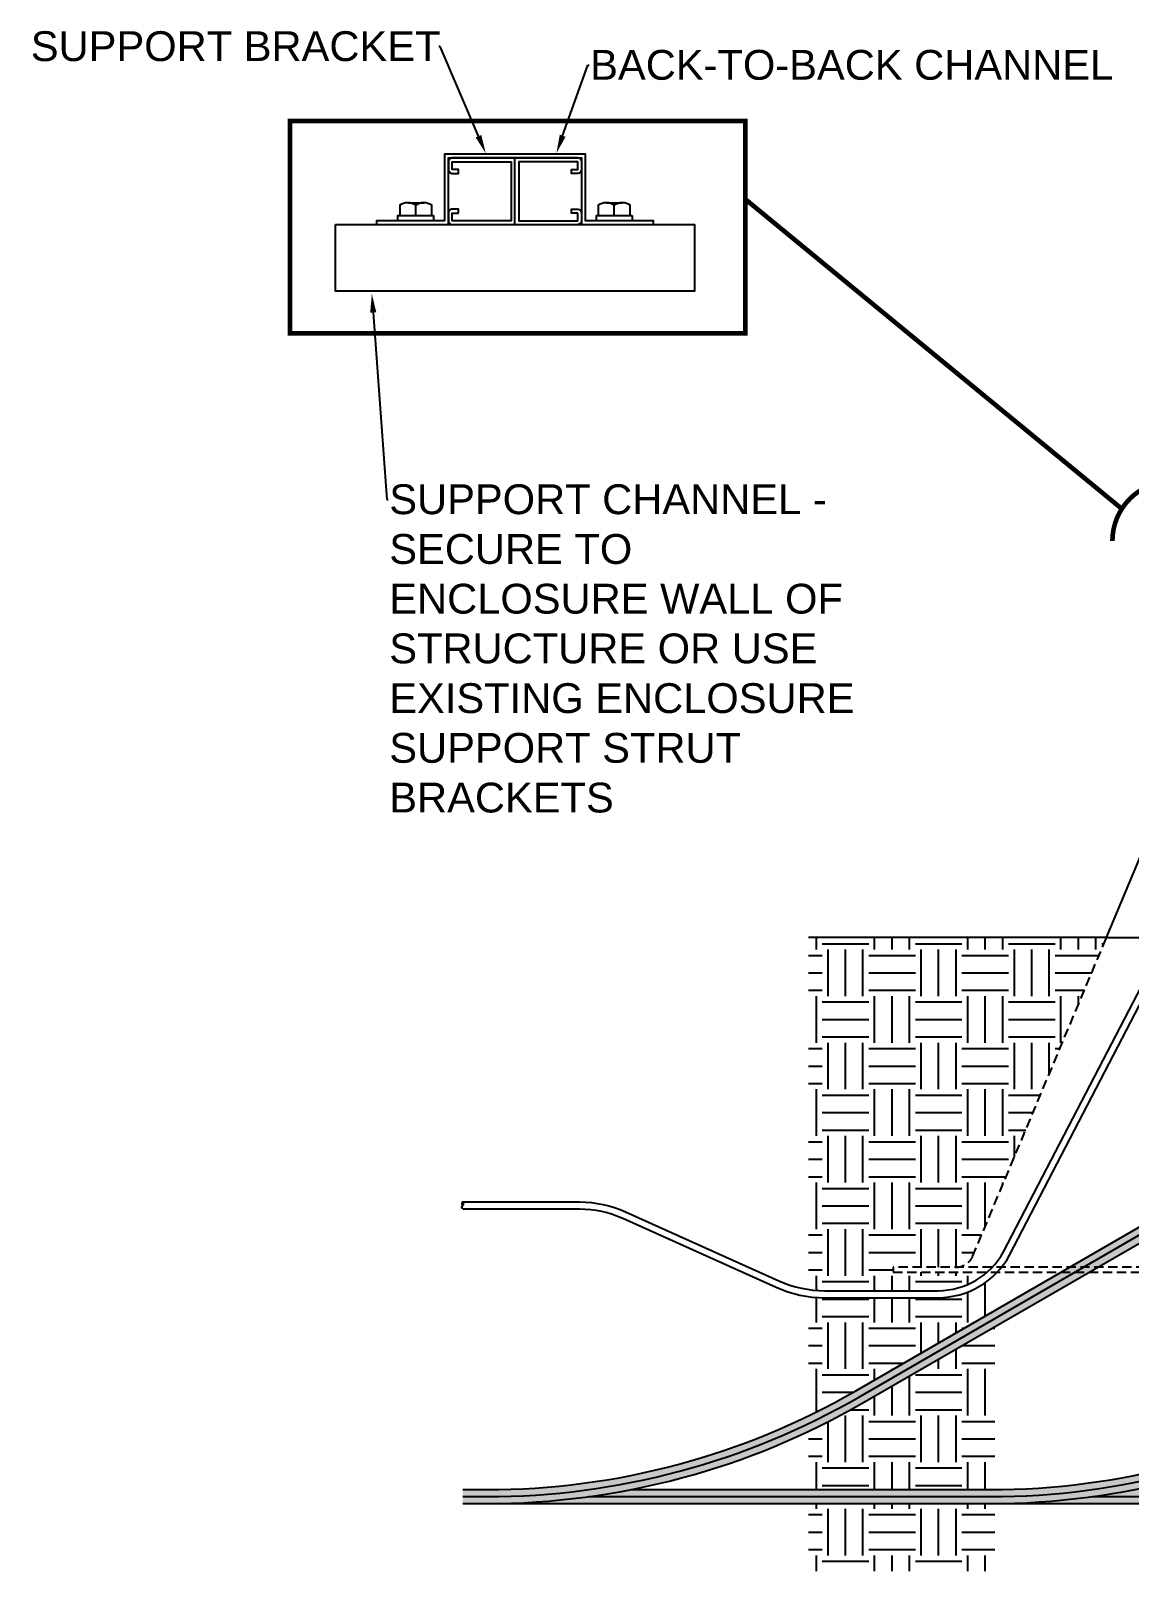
# Model space of a CAD drawing. Header units: feet. Extents: x -689 to 11593, y -511 to 1546.
# Drawn here: x 127.3 to 186.2, y 41.5 to 124.1 of the extents above; entities that cross this region are included whole.
import ezdxf
from ezdxf import colors
from ezdxf.entities.mleader import LeaderData, LeaderLine
from ezdxf.math import Vec2, Vec3

# ---------------------------------------------------------------- set-up
doc = ezdxf.new("R2010")
doc.units = ezdxf.units.FT
doc.header["$MEASUREMENT"] = 0
doc.linetypes.add('HIDDEN', pattern=[0.375, 0.25, -0.125])
doc.linetypes.add('PHANTOM2', pattern=[1.25, 0.625, -0.125, 0.125, -0.125, 0.125, -0.125])
for name, color, linetype in [('E-CABL-ACF', 1, 'AC_CABLE_FEEDER'), ('E-DETL-1', 7, 'Continuous'), ('E-EQPM-ENCL', 8, 'Continuous'), ('E-EQPM-HRDW', 16, 'Continuous'), ('E-FIN-GR', 4, 'Continuous'), ('E-HATCH', 9, 'Continuous'), ('G-ANNO-TEXT', 1, 'Continuous'), ('G-DETL-LINE', 153, 'PHANTOM2')]:
    doc.layers.add(name, color=color, linetype=linetype)
doc.styles.add('NEI-A', font='arial.ttf')
doc.styles.get("Standard").update_dxf_attribs({"font": 'arial.ttf'})
doc.linetypes.add('AC_CABLE_FEEDER', pattern='A,0.2,-0.05,0,-0.05,0.2,-0.12,["ACF",Standard,S=0.1,R=0,X=-0.05,Y=-0.05],-0.3,0.2,-0.05,0,-0.05', length=1.22)

msp = doc.modelspace()

# ---------------------------------------------------------------- hatches: boundary and pattern name
at = {"layer": 'E-CABL-ACF', "linetype": 'Continuous'}
h = msp.add_hatch(color=254, dxfattribs=at)
h.dxf.hatch_style = 1
h.paths.add_polyline_path([(198.863755818224, 77.83925205791456), (198.863755818224, 86.77771287101768), (198.113755818224, 86.77771287101768), (198.113755818224, 77.83925205791456, -0.2679491924311193), (188.301255818224, 60.84350350864497), (171.5681684699589, 51.18265102375062, -0.1316524975874002), (151.7556684699584, 45.87390764870906), (150.4736361672039, 45.87390764870906), (150.4736361672039, 45.12390764870906), (151.7556684699589, 45.12390764870906, 0.1316524975873981), (171.9431684699593, 50.53313197091256), (188.6762558182245, 60.19398445580691, 0.2679491924311199)])
h = msp.add_hatch(color=254, dxfattribs=at)
h.dxf.hatch_style = 1
h.paths.add_polyline_path([(215.6768172292959, 60.19398445580691, 0.01671421259999814), (216.8327804759838, 60.91393177819646, -0.009947953082728946), (216.1630625313064, 61.37074313245967, -0.01286600692045519), (215.3018172292959, 60.84350350864497), (198.5687298810308, 51.18265102375062, -0.1316524975873972), (178.7562298810303, 45.87390764870906), (159.501635162374, 45.87390764870906, -0.0482993542958099), (151.7556684699589, 45.12390764870906), (178.7562298810303, 45.12390764870906, 0.1316524975873979), (198.9437298810308, 50.53313197091256)])
edge = h.paths.add_edge_path()
edge.add_line((225.8643172292959, 77.83925205791456), (225.8643172292959, 86.77771287101768))
edge.add_line((225.8643172292959, 86.77771287101768), (225.1143172292959, 86.77771287101768))
edge.add_line((225.1143172292959, 86.77771287101768), (225.1143172292959, 77.83925205791456))
edge.add_arc((205.4893172292959, 77.83925205791456), 19.62499999999999, 305.2917184293473, 359.99999999999966, ccw=False)
edge.add_arc((227.9768193131713, 77.97121829731304), 19.62499999999914, 235.3807459227897, 237.7239554549984)
edge.add_arc((205.4893172292959, 77.83925205791456), 20.37500000000004, 306.1100864085364, 359.9999999999999)
h = msp.add_hatch(color=254, dxfattribs=at)
h.dxf.hatch_style = 1
h.paths.add_polyline_path([(242.6768172292959, 60.19398445580691, 0.01671421260000037), (243.8327804759838, 60.91393177819646, -0.009947953082728903), (243.1630625313064, 61.37074313245967, -0.012866006920456), (242.3018172292959, 60.84350350864543), (230.347354386995, 53.94159116862556), (231.097354386995, 53.50857846673307)])
edge = h.paths.add_edge_path()
edge.add_line((252.8643172292959, 77.83925205791456), (252.8643172292959, 86.77771287101768))
edge.add_line((252.8643172292959, 86.77771287101768), (252.1143172292959, 86.77771287101768))
edge.add_line((252.1143172292959, 86.77771287101768), (252.1143172292959, 77.83925205791456))
edge.add_arc((232.4893172292959, 77.83925205791456), 19.62499999999999, 305.2917184293473, 359.9999999999996, ccw=False)
edge.add_arc((254.9768193131722, 77.97121829731304), 19.62499999999972, 235.3807459227882, 237.723955454997)
edge.add_arc((232.4893172292959, 77.83925205791456), 20.37500000000004, 306.1100864085365, 360.0000000000001)
edge = h.paths.add_edge_path()
edge.add_line((225.9437298810312, 50.53313197091256), (230.347354386995, 53.07556576484058))
edge.add_line((230.347354386995, 53.07556576484103), (229.597354386995, 53.50857846673352))
edge.add_line((229.597354386995, 53.50857846673307), (225.5687298810303, 51.18265102375062))
edge.add_arc((205.7562298810303, 85.49890764870906), 39.62500000000004, 269.99999999999994, 299.99999999999983, ccw=False)
edge.add_line((205.7562298810303, 45.87390764870906), (186.5021965734459, 45.87390764870906))
edge.add_arc((178.7562298810303, 85.49890764871316), 40.37500000000426, 270.0000000000002, 281.0608009807647, ccw=False)
edge.add_line((178.7562298810303, 45.12390764870906), (205.7562298810303, 45.12390764870906))
edge.add_arc((205.7562298810308, 85.49890764870906), 40.37500000000006, 270, 300.0000000000014)
at = {"layer": 'E-HATCH'}
h = msp.add_hatch(dxfattribs=at)
h.set_pattern_fill('EARTH', color=252, scale=10)
h.set_pattern_definition([(0, (202.2549847519049, 57.65819723804407), (2.5, 2.5), [2.5, -2.5]), (0, (202.2549847519049, 58.59569723804407), (2.5, 2.5), [2.5, -2.5]), (0, (202.2549847519049, 59.53319723804407), (2.5, 2.5), [2.5, -2.5]), (90, (202.5674847519049, 59.84569723804407), (-2.5, 2.5), [2.5, -2.5]), (90, (203.5049847519049, 59.84569723804407), (-2.5, 2.5), [2.5, -2.5]), (90, (204.4424847519049, 59.84569723804407), (-2.5, 2.5), [2.5, -2.5])])
h.paths.add_polyline_path([(185.0169570937746, 75.49890764870906), (169.0169570937746, 75.49890764870906), (169.0169570937746, 56.61200389098121, 0.03687631538481562), (169.8983862664882, 56.54690764870884), (175.9748045138067, 56.54690764870884, 0.1826758136816018), (178.6205558248712, 57.54690764870884), (173.5615620180129, 57.54690764870884), (173.5615620180129, 57.81090764870896), (176.9778962904134, 57.81090764870896, 0.2993854831153145), (177.8503317856121, 58.43224737964238)])
h.paths.add_polyline_path([(179.0169570937746, 55.48321114084729), (179.0169570937746, 57.40271734273301, -0.1946295855007269), (175.9748045138067, 56.17190764870884), (169.8983862664882, 56.17190764870884, -0.03469084571045215), (169.0169570937746, 56.23313638159061), (169.0169570937746, 49.83115554621008, 0.01822105080365961), (171.5681684699589, 51.18265102375062)])
h.paths.add_polyline_path([(179.0169570937746, 54.61718573706275), (171.9431684699593, 50.53313197091256, -0.02046448334687046), (169.0169570937746, 48.99974957560653), (169.0169570937746, 45.87390764870906), (178.7562298810303, 45.87390764870906, 0.001644979995605991), (179.0169570937746, 45.87476543312869)])
h.paths.add_polyline_path([(179.0169570937746, 45.12390764870906), (178.7562298810303, 45.12390764870906), (169.0169570937746, 45.12390764870906), (169.0169570937746, 41.49890764870906), (179.0169570937746, 41.49890764870906)])

# ---------------------------------------------------------------- linework, layer by layer
at = {"layer": 'Defpoints', "linetype": 'Continuous', "flags": 128}
for points in [[(150.4736361672039, 45.49890764870906), (151.7556684699589, 45.49890764870906, 0.1316524975873957), (171.7556684699589, 50.85789149733137), (188.488755818224, 60.51874398222617, 0.2679491924311234), (198.488755818224, 77.83925205791456), (198.488755818224, 86.77771287101768)], [(157.2457162839587, 45.49890764870906), (178.7562298810303, 45.49890764870906, 0.1316524975873957), (198.7562298810303, 50.85789149733137), (215.4893172292959, 60.51874398222617, 0.2679491924311234), (225.4893172292959, 77.83925205791456), (225.4893172292959, 86.77771287101768)], [(184.2462776950306, 45.49890764870906), (205.7562298810303, 45.49890764870906, 0.1316524975873957), (225.7562298810303, 50.85789149733137), (242.4893172292959, 60.51874398222617, 0.2679491924311234), (252.4893172292959, 77.83925205791456), (252.4893172292959, 86.77771287101768)]]:
    msp.add_lwpolyline(points, format="xyb", dxfattribs=at)
at = {"layer": 'E-CABL-ACF', "linetype": 'Continuous'}
msp.add_line((150.4736361672039, 45.12390764870906), (205.7562298810303, 45.12390764870906), dxfattribs=at)
at = {"layer": 'E-CABL-ACF', "linetype": 'Continuous', "flags": 128}
for points in [[(150.4736361672039, 45.87390764870906), (151.7556684699589, 45.87390764870906, 0.1316524975873954), (171.5681684699589, 51.18265102375062), (188.301255818224, 60.84350350864497, 0.2679491924311225), (198.113755818224, 77.83925205791456), (198.113755818224, 86.77771287101768)], [(151.7556684699589, 45.12390764870906, 0.1316524975873956), (171.9431684699589, 50.53313197091211), (188.676255818224, 60.19398445580691, 0.2679491924311228), (198.863755818224, 77.83925205791456), (198.863755818224, 86.77771287101768)], [(159.501635162374, 45.87390764870906), (178.7562298810303, 45.87390764870906, 0.1316524975873954), (198.5687298810303, 51.18265102375062), (215.3018172292959, 60.84350350864497, 0.012866006920455), (216.1630625313064, 61.37074313245921, 0.01286600692045636)], [(178.7562298810303, 45.12390764870906, 0.1316524975873956), (198.9437298810303, 50.53313197091211), (215.6768172292959, 60.19398445580691, 0.01671421259999776), (216.8327804759838, 60.91393177819646, 0.0167142126000048)]]:
    msp.add_lwpolyline(points, format="xyb", dxfattribs=at)
at = {"layer": 'E-DETL-1', "color": 64, "linetype": 'Continuous', "flags": 128}
for points in [[(150.4730747561325, 61.30623164870894), (156.7451449418099, 61.30623164870894, -0.106093529352264), (159.2069972137656, 60.77791177377685), (167.4365339945325, 57.07522752364093, 0.1060935293522636), (169.8983862664882, 56.54690764870884), (175.9748045138067, 56.54690764870884, 0.2737845770903565), (179.4815756923163, 58.62270498225871), (193.4098329894896, 85.41186026284913, -0.2747091774551156), (194.0685896947011, 85.80333606096156), (194.7623532492094, 85.80333606096156)], [(150.4730747561325, 60.93123164870894), (156.7451449418099, 60.93123164870894, -0.1060935293522639), (159.0531314467685, 60.4359317659605), (167.2826682275349, 56.73324751582413, 0.1060935293522637), (169.8983862664882, 56.17190764870884), (175.9748045138067, 56.17190764870884, 0.2740483182318211), (179.8123989570677, 58.44607593506498), (193.7406290582894, 85.23517890784979, -0.2725991583270304), (194.0685896947011, 85.42833606096156), (194.0979754365808, 85.42833606096156)], [(150.4730747561325, 60.93123164870894, -0.5127015254162051), (150.4730747561325, 61.11873164870894, 0.5127015254162851), (150.4730747561325, 61.30623164870894, 0.5127015254162851), (150.4730747561325, 61.11873164870894, -0.5127015254162851)]]:
    msp.add_lwpolyline(points, format="xyb", dxfattribs=at)
at = {"layer": 'E-EQPM-ENCL', "linetype": 'Continuous', "ltscale": 2}
msp.add_lwpolyline([(185.0169570937746, 75.49890764870906), (187.2895620180129, 80.91090764870887, -0.3011931925953308), (188.2135620180129, 81.52708364870887), (272.2513155524457, 81.52708364870887, -0.2307079521796871), (273.1753155524457, 80.91090764870887), (275.443632592714, 75.50911885075175)], format="xyb", dxfattribs=at)
at = {"layer": 'E-EQPM-ENCL', "linetype": 'HIDDEN', "ltscale": 2}
msp.add_lwpolyline([(176.9056500180127, 57.81090764870896, 0.3046587902180598), (177.8296500180127, 58.38299564870886), (185.0169570937746, 75.49890764870906)], format="xyb", dxfattribs=at)
at = {"layer": 'E-EQPM-ENCL', "linetype": 'Continuous', "ltscale": 2}
msp.add_lwpolyline([(185.0169570937746, 75.49890764870906), (275.4193155524458, 75.49890764870906)], dxfattribs=at)
at = {"layer": 'E-EQPM-ENCL', "linetype": 'HIDDEN', "ltscale": 2}
msp.add_lwpolyline([(286.8592275524456, 57.81090764870896), (173.5615620180129, 57.81090764870896), (173.5615620180129, 57.54690764870884), (286.8592275524456, 57.54690764870884)], close=True, dxfattribs=at)
at = {"layer": 'E-EQPM-HRDW', "flags": 128}
for points in [[(160.7001177067305, 113.7343165049238), (160.7001177067305, 113.9405665049239), (157.0563677067375, 113.9405665049239), (157.0563677067375, 117.5155745869342), (149.4938671908658, 117.5155584229105), (149.4938761325939, 113.9405824969776), (145.8501263905359, 113.9405665049235), (145.8501269064091, 113.7343165049238), (149.7001266484654, 113.7343330128515), (149.7001177067377, 117.3093089387844), (156.8501177067374, 117.3093240710605), (156.8501177067374, 113.7343165049238)], [(153.2751177067375, 113.7343165049238), (153.2751177067375, 117.309316504924)], [(147.5183186866893, 114.9030745009504), (148.3756838364466, 114.9030745009504)], [(158.1745601318516, 114.903066504924), (159.0319252816089, 114.903066504924)], [(148.9029012615747, 114.2155745009504), (148.9029012615747, 113.9405745009503), (146.9911012615617, 113.9405745009503), (146.9911012615617, 114.2155745009504), (148.9029012615747, 114.2155745009504)], [(157.647342706724, 113.9405665049239), (157.647342706724, 114.215566504924), (159.559142706737, 114.215566504924)], [(159.559142706737, 114.215566504924), (159.559142706737, 113.9405665049239)]]:
    msp.add_lwpolyline(points, dxfattribs=at)
for points in [[(156.6437577067372, 117.309316504924), (149.9064777067379, 117.309316504924, 0.4142136638329678), (149.7001177067377, 117.1029565049189), (149.7001177067377, 116.6906765049293, 0.4142135681213118), (149.9064777067379, 116.4843165049238), (150.2501177067375, 116.4843165049238), (150.2501177067375, 116.6905665049239), (149.9063677067375, 116.6905665049239), (149.9063677067375, 117.1030665049238), (153.0688677067374, 117.1030665049238), (153.0688677067374, 113.9405665049239), (149.9063677067375, 113.9405665049239), (149.9063677067375, 114.3530665049238), (150.2501177067375, 114.3530665049238)], [(156.8501177067374, 116.6906765049293, -0.414213472401433), (156.6437577067372, 116.4843165049238), (156.3001177067376, 116.4843165049238), (156.3001177067376, 116.6905665049239), (156.6438677067376, 116.6905665049239), (156.6438677067376, 117.1030665049238), (153.4813677067377, 117.1030665049238), (153.4813677067377, 113.9405665049239), (156.6438677067376, 113.9405665049239), (156.6438677067376, 114.3530665049238)], [(156.6437577067372, 117.309316504924, -0.4142133766896887), (156.8501177067374, 117.1029565049189)], [(147.9470012615679, 114.2155745009504), (147.9470012615679, 114.7852173580932, 0.2749286535279571), (147.0896361118271, 114.7852173580932), (147.0896361118271, 114.2155745009509)], [(148.8043664113093, 114.2155745009509), (148.8043664113093, 114.7852173580932, 0.2749286535299922), (147.9470012615679, 114.7852173580932, 0.1349605268767945)], [(158.6032427067303, 114.215566504924), (158.6032427067303, 114.7852093620668, 0.2749286535279571), (157.7458775569894, 114.7852093620668), (157.7458775569894, 114.215566504924)], [(159.4606078564716, 114.215566504924), (159.4606078564716, 114.7852093620668, 0.2749286535299922), (158.6032427067303, 114.7852093620668, 0.1349605268767945)], [(150.2501177067375, 114.3530665049238), (150.2501177067375, 114.559316504924), (149.9064777067379, 114.559316504924, 0.4142136638327661), (149.7001177067377, 114.3529565049189), (149.7001177067377, 113.9406765049293, 0.4142135681213118), (149.9064777067379, 113.7343165049238)], [(156.6438677067376, 114.3530665049238), (156.3001177067376, 114.3530665049238), (156.3001177067376, 114.559316504924), (156.6437577067372, 114.559316504924, -0.4142133766899913), (156.8501177067374, 114.3529565049189)], [(156.8501177067374, 113.9406765049293, -0.414213472401433), (156.6437577067372, 113.7343165049238)]]:
    msp.add_lwpolyline(points, format="xyb", dxfattribs=at)
at = {"layer": 'E-EQPM-HRDW'}
msp.add_lwpolyline([(143.6501306035475, 113.7343165049238), (162.9001226935034, 113.7343165049238), (162.9001226935034, 110.1593165049239), (143.6501306035475, 110.1593165049239)], close=True, dxfattribs=at)
at = {"layer": 'E-FIN-GR', "flags": 128}
msp.add_lwpolyline([(185.0169570937746, 75.49890764870906), (169.0169570937746, 75.49890764870906)], dxfattribs=at)
at = {"layer": 'G-DETL-LINE', "const_width": 0.2499999999277535}
msp.add_lwpolyline([(141.1964591295873, 119.294204837523), (165.6384065331813, 119.294204837523), (165.6384065331813, 107.9049109670127), (141.1964591295873, 107.9049109670127)], close=True, dxfattribs=at)
at = {"layer": 'G-DETL-LINE', "const_width": 0.2499999999277535, "flags": 128}
msp.add_lwpolyline([(185.8334124375178, 98.48954008134706), (165.6384065331813, 115.0949358531047)], dxfattribs=at)
at = {"layer": 'G-DETL-LINE', "const_width": 0.2499999999277535}
msp.add_lwpolyline([(191.7292293320625, 96.76542545053417, 0.9999999999999999), (185.3292293339118, 96.76542545053417)], format="xyb", dxfattribs=at)

# ---------------------------------------------------------------- leaders
at = {"layer": 'G-ANNO-TEXT'}
ml = msp.add_multileader_mtext('Standard', dxfattribs=at)
ml.set_content('SUPPORT BRACKET', color=256, style='NEI-A')
ml.set_leader_properties()
ml.build(insert=Vec2(0, 0))
ml.multileader.update_dxf_attribs({"dogleg_length": 0.0625, "arrow_head_size": 1})
ctx = ml.context
ctx.base_point, ctx.char_height, ctx.arrow_head_size, ctx.landing_gap_size, ctx.plane_origin = Vec3(127.2334205345067, 123.2942056268639), 1.6, 1, 0.0625, Vec3(133.9302779706268, 121.0766781862922)
notes = []
notes.append((ctx, [(1, (1, 1, 0), (149.2588468646568, 123.2942056268639), (-1, 0), 0.0625, [(0, [(151.7088468649645, 117.5596233460551)], 0, [])])]))
ctx.mtext.insert, ctx.mtext.flow_direction = Vec3(127.2959205345069, 124.1078481916661), 5
ml = msp.add_multileader_mtext('Standard', dxfattribs=at)
ml.set_content('BACK-TO-BACK CHANNEL', color=256, style='NEI-A')
ml.set_leader_properties()
ml.build(insert=Vec2(0, 0))
ml.multileader.update_dxf_attribs({"dogleg_length": 0.0625, "arrow_head_size": 1})
ctx = ml.context
ctx.base_point, ctx.char_height, ctx.arrow_head_size, ctx.landing_gap_size, ctx.plane_origin = Vec3(157.2463474250844, 122.2927473343398), 1.6, 1, 0.0625, Vec3(152.8469451945803, 123.224069116819)
notes.append((ctx, [(0, (1, 1, 0), (157.1838474250844, 122.2927473343398), (1, 0), 0.0625, [(0, [(155.4962873447657, 117.5596314412978)], 0, [])])]))
ctx.mtext.insert, ctx.mtext.flow_direction = Vec3(157.3088474250844, 123.1063898991415), 5
ml = msp.add_multileader_mtext('Standard', dxfattribs=at)
ml.set_content('SUPPORT CHANNEL - SECURE TO ENCLOSURE WALL OF STRUCTURE OR USE EXISTING ENCLOSURE SUPPORT STRUT BRACKETS', color=256, style='NEI-A')
ml.set_leader_properties()
ml.build(insert=Vec2(0, 0))
ml.multileader.update_dxf_attribs({"dogleg_length": 0.0625, "arrow_head_size": 1})
ctx = ml.context
ctx.base_point, ctx.char_height, ctx.arrow_head_size, ctx.landing_gap_size, ctx.plane_origin = Vec3(146.466790108881, 98.98914412466502), 1.6, 1, 0.0625, Vec3(122.0367204442136, 113.5064615777528)
notes.append((ctx, [(0, (1, 1, 0), (146.404290108881, 98.98914412466502), (1, 0), 0.0625, [(0, [(145.5952268892215, 110.0194801726889)], 0, [])])]))
ctx.mtext.insert, ctx.mtext.width, ctx.mtext.flow_direction = Vec3(146.529290108881, 99.80278668946721), 25.00874999277281, 5
for ctx, leaders in notes:
    for number, flags, end, landing, length, lines in leaders:
        leader = LeaderData()
        leader.index, (leader.has_last_leader_line, leader.has_dogleg_vector, leader.attachment_direction) = number, flags
        leader.last_leader_point, leader.dogleg_vector, leader.dogleg_length = Vec3(end), Vec3(landing), length
        for number, points, colour, breaks in lines:
            line = LeaderLine()
            line.index, line.vertices, line.color, line.breaks = number, Vec3.list(points), colors.encode_raw_color(colour), breaks
            leader.lines.append(line)
        ctx.leaders.append(leader)

doc.saveas('drawing.dxf')
